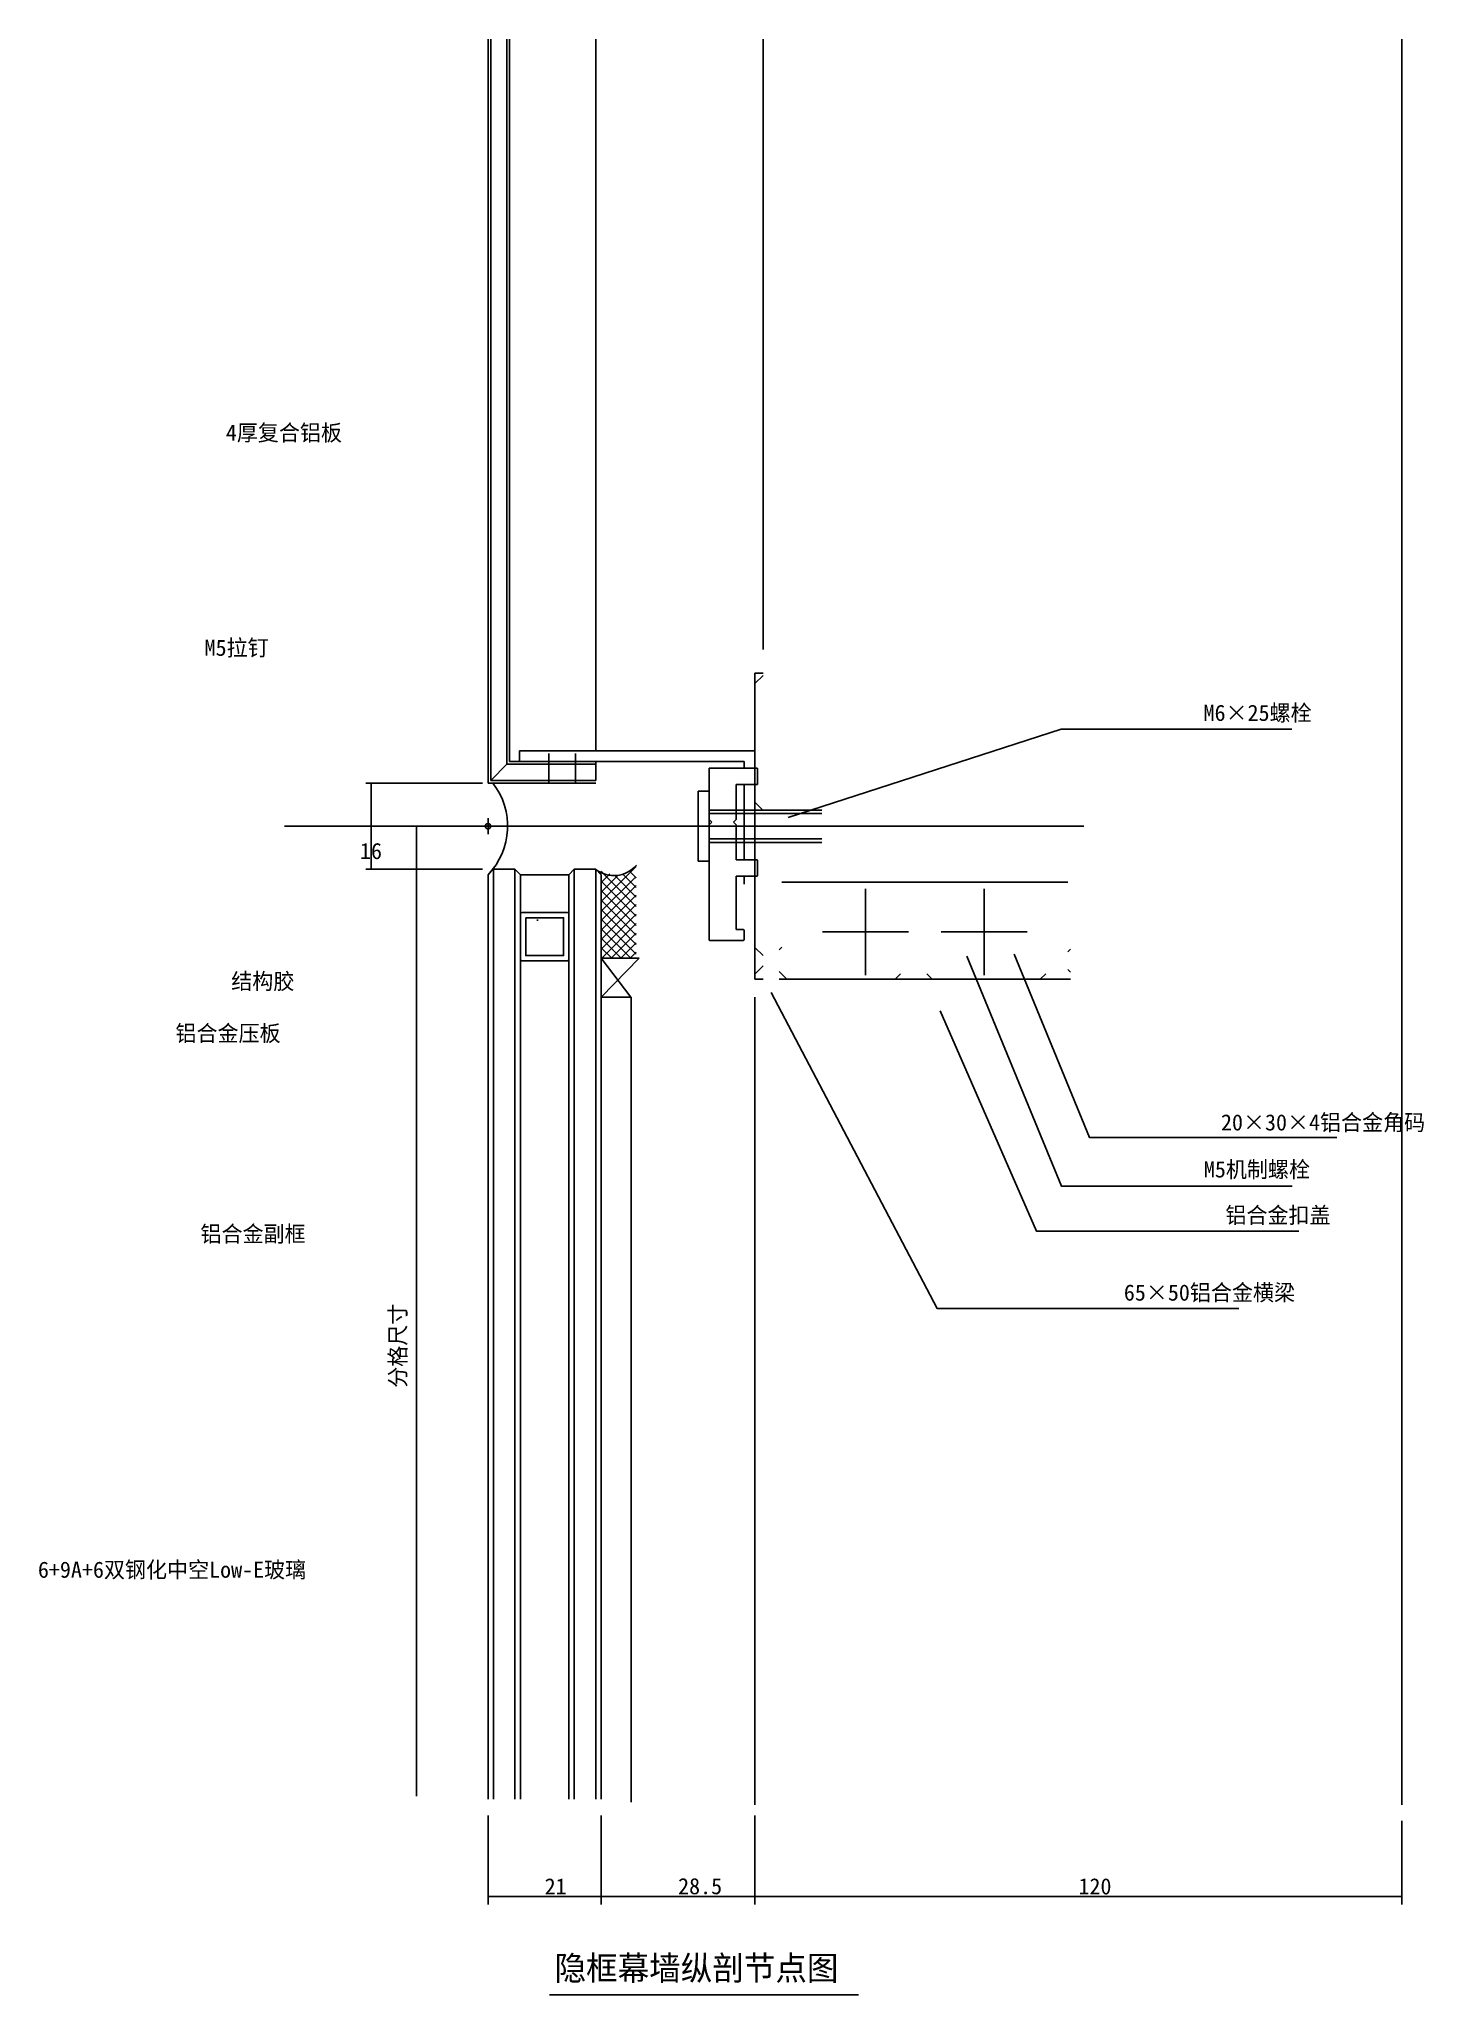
# Model space of a CAD drawing. Header units: metres. Extents: x -2430 to 2560, y 791 to 1154.
# Drawn here: x 2302.9 to 2559.7, y 791.5 to 1154.3 of the extents above.
import ezdxf

# ---------------------------------------------------------------- set-up
doc = ezdxf.new("R2010")
doc.units = ezdxf.units.M
for name, color, linetype in [('1', 1, 'Continuous'), ('2', 2, 'Continuous'), ('3', 5, 'Continuous'), ('4', 4, 'Continuous'), ('ALUMINUM-H', 8, 'Continuous'), ('C18', 4, 'Continuous'), ('Dim', 3, 'Continuous'), ('FRAME', 157, 'Continuous'), ('SMPEN_THICK', 7, 'Continuous'), ('标注1', 2, 'Continuous')]:
    doc.layers.add(name, color=color, linetype=linetype)

# ---------------------------------------------------------------- blocks, each defined once
blk = doc.blocks.new('mp')
at = {"color": 1}
for p, q in [((-1.5, 0), (1.5, 0)), ((0, 1.5), (0, -1.5))]:
    blk.add_line(p, q, dxfattribs=at)
blk.add_circle((0, 0), 0.5, dxfattribs=at)

msp = doc.modelspace()

# ---------------------------------------------------------------- hatches: boundary and pattern name
at = {"layer": '3'}
h = msp.add_hatch(dxfattribs=at)
h.set_pattern_fill('NET', scale=10)
h.paths.add_polyline_path([(2401.17, 999.31), (2401.17, 992.31), (2392.17, 992.31), (2392.17, 999.31)])
h = msp.add_hatch(dxfattribs=at)
h.set_pattern_fill('AR-SAND', scale=0.5)
h.paths.add_polyline_path([(2400.17, 991.31), (2400.17, 984.31), (2393.17, 984.31), (2393.17, 991.31)])
at = {"layer": 'ALUMINUM-H'}
h = msp.add_hatch(dxfattribs=at)
h.set_pattern_fill('ANSI37', scale=6)
h.paths.add_polyline_path([(2437.18, 1011.31), (2437.18, 1036.71), (2436.68, 1036.71), (2435.68, 1036.71), (2435.68, 1011.31)])
h.paths.add_polyline_path([(2436.68, 979.91), (2437.18, 979.91), (2437.18, 1005.31), (2435.68, 1005.31), (2435.68, 979.91)])
h = msp.add_hatch(dxfattribs=at)
h.set_pattern_fill('ANSI37', scale=6)
h.paths.add_polyline_path([(2494.18, 994.21, 0.41), (2493.68, 994.71), (2493.68, 980.91), (2440.68, 980.91), (2440.68, 993.37), (2440.18, 993.37), (2440.18, 979.91), (2494.18, 979.91)])

# ---------------------------------------------------------------- linework, layer by layer
for p, q in [((2397.42, 1016.31), (2397.42, 1021.81)), ((2402.42, 1016.31), (2402.42, 1021.81)), ((2496.69, 1008.31), (2348.44, 1008.31)), ((2386.17, 824.8), (2386.17, 808.24)), ((2407.17, 824.8), (2407.17, 808.24)), ((2407.17, 824.8), (2407.17, 808.24)), ((2435.67, 824.8), (2435.67, 808.24)), ((2555.67, 823.75), (2555.67, 808.24)), ((2435.67, 817.49), (2435.67, 808.24)), ((2407.17, 809.74), (2386.17, 809.74)), ((2407.17, 809.74), (2435.67, 809.74)), ((2555.67, 809.74), (2435.67, 809.74)), ((2397.6, 791.49), (2454.86, 791.49))]:
    msp.add_line(p, q)
at = {"layer": '1'}
for p, q in [((2386.67, 1016.81), (2386.67, 1154.33)), ((2389.67, 1019.81), (2389.67, 1154.33)), ((2389.67, 1019.81), (2386.67, 1016.81)), ((2389.67, 1019.81), (2406.17, 1019.81)), ((2386.67, 1016.81), (2406.17, 1016.81)), ((2440.68, 997.91), (2493.68, 997.91)), ((2440.18, 979.91), (2494.18, 979.91))]:
    msp.add_line(p, q, dxfattribs=at)
at = {"layer": '2'}
for p, q in [((2386.17, 1016.31), (2386.17, 1154.33)), ((2390.17, 1020.31), (2390.17, 1154.33)), ((2406.17, 1022.31), (2406.17, 1154.33)), ((2437.18, 1041.06), (2437.18, 1154.33)), ((2555.67, 1154.33), (2555.67, 826.75)), ((2390.17, 1020.31), (2433.67, 1020.31)), ((2392, 1022.31), (2435.67, 1022.31)), ((2392, 1022.31), (2392, 1020.31)), ((2406.17, 1020.31), (2406.17, 1016.81)), ((2433.67, 1019.06), (2433.67, 1020.31)), ((2386.17, 1016.31), (2406.17, 1016.31)), ((2427.17, 1019.06), (2436.07, 1019.06)), ((2427.17, 1019.06), (2427.17, 1009.56)), ((2432.17, 1015.96), (2432.17, 1009.56)), ((2432.27, 1016.06), (2436.17, 1016.06)), ((2433.67, 1002.06), (2433.67, 1016.06)), ((2436.17, 1016.06), (2436.17, 1018.96)), ((2425.17, 1014.81), (2427.17, 1014.81)), ((2425.17, 1001.81), (2425.17, 1014.81)), ((2427.17, 1001.81), (2427.17, 1014.81)), ((2427.67, 1009.06), (2427.17, 1009.56)), ((2427.67, 1009.06), (2427.17, 1008.56)), ((2431.67, 1009.06), (2432.17, 1009.56)), ((2431.67, 1009.06), (2432.17, 1008.56)), ((2427.17, 987.22), (2427.17, 1008.56)), ((2432.17, 1002.16), (2432.17, 1008.56)), ((2425.17, 1001.81), (2427.17, 1001.81)), ((2432.27, 1002.06), (2436.07, 1002.06)), ((2436.17, 999.16), (2436.17, 1001.96)), ((2432.17, 989.22), (2432.17, 998.96)), ((2432.27, 999.06), (2436.07, 999.06)), ((2433.67, 997.56), (2433.67, 999.06)), ((2427.27, 987.12), (2433.57, 987.12)), ((2432.27, 989.12), (2433.57, 989.12)), ((2433.67, 987.22), (2433.67, 989.02)), ((2412.69, 976.56), (2412.69, 827.25)), ((2435.67, 976.56), (2435.67, 826.75))]:
    msp.add_line(p, q, dxfattribs=at)
for centre, start, end in [((2432.27, 1019.16), 180, 270), ((2432.27, 1015.96), 90, 180), ((2436.07, 1018.96), 0, 90), ((2432.27, 1002.16), 180, 270), ((2436.07, 1001.96), 0, 90), ((2432.27, 998.96), 90, 180), ((2436.07, 999.16), 270, 0), ((2427.27, 987.22), 180, 270), ((2432.27, 989.22), 180, 270), ((2433.57, 989.02), 0, 90), ((2433.57, 987.22), 270, 0)]:
    msp.add_arc(centre, 0.1, start, end, dxfattribs=at)
at = {"layer": '3'}
for p, q in [((2387.17, 1000.31), (2387.17, 827.8)), ((2391.17, 1000.31), (2391.17, 827.8)), ((2402.17, 1000.31), (2402.17, 827.8)), ((2406.17, 1000.31), (2406.17, 827.8))]:
    msp.add_line(p, q, dxfattribs=at)
msp.add_lwpolyline([(2392.47, 992.31), (2400.87, 992.31, -0.41), (2401.17, 992.01), (2401.17, 983.56, -0.41), (2400.92, 983.31), (2392.42, 983.31, -0.41), (2392.17, 983.56), (2392.17, 992.01, -0.41)], format="xyb", close=True, dxfattribs=at)
msp.add_lwpolyline([(2393.17, 991.31), (2400.17, 991.31), (2400.17, 984.31), (2393.17, 984.31)], close=True, dxfattribs=at)
at = {"layer": '4'}
for p, q in [((2448.1, 1011.31), (2427.17, 1011.31)), ((2448.1, 1005.31), (2427.17, 1005.31)), ((2407.01, 999.47), (2407.41, 999.87)), ((2413.67, 993.4), (2407.09, 999.98)), ((2407.17, 994.33), (2413.67, 1000.83)), ((2407.17, 997.87), (2408.78, 999.48)), ((2407.17, 996.1), (2410.23, 999.16)), ((2407.17, 992.56), (2413.43, 998.82)), ((2413.67, 991.63), (2407.17, 998.13)), ((2413.67, 995.17), (2409.68, 999.16)), ((2413.67, 996.93), (2411.19, 999.42)), ((2413.67, 998.7), (2412.4, 999.97)), ((2413.67, 998.7), (2413.55, 998.82)), ((2407.17, 990.8), (2413.67, 997.3)), ((2413.67, 989.86), (2407.17, 996.36)), ((2407.17, 989.03), (2413.67, 995.53)), ((2413.67, 988.09), (2407.17, 994.59)), ((2407.17, 987.26), (2413.67, 993.76)), ((2413.67, 986.33), (2407.17, 992.83)), ((2407.17, 985.49), (2413.67, 991.99)), ((2413.67, 984.56), (2407.17, 991.06)), ((2412.65, 983.81), (2407.17, 989.29)), ((2410.88, 983.81), (2407.17, 987.52)), ((2407.26, 983.81), (2413.67, 990.23)), ((2409.02, 983.81), (2413.67, 988.46)), ((2409.11, 983.81), (2407.17, 985.76)), ((2407.35, 983.81), (2407.17, 983.99)), ((2407.17, 983.81), (2412.67, 976.56)), ((2407.17, 976.56), (2414.17, 983.81)), ((2414.17, 983.81), (2407.17, 983.81)), ((2410.79, 983.81), (2413.67, 986.69)), ((2412.56, 983.81), (2413.67, 984.92)), ((2412.69, 976.56), (2407.17, 976.56))]:
    msp.add_line(p, q, dxfattribs=at)
for centre, radius, start, end in [((2376.82, 1008.31), 12.98, 316.1, 38.05), ((2409.53, 1004.61), 5.46, 232.04, 319.38)]:
    msp.add_arc(centre, radius, start, end, dxfattribs=at)
at = {"layer": 'ALUMINUM-H'}
for p, q in [((2435.67, 1036.71), (2435.67, 1011.31)), ((2435.67, 1036.71), (2437.18, 1036.71)), ((2435.67, 1020.81), (2435.67, 995.81)), ((2448.1, 1010.65), (2427.17, 1010.65)), ((2435.67, 1011.31), (2435.67, 1008.31)), ((2415.67, 1008.31), (2449.1, 1008.31)), ((2448.1, 1005.98), (2427.17, 1005.98)), ((2435.67, 1005.31), (2435.67, 979.91)), ((2435.67, 979.91), (2437.18, 979.91))]:
    msp.add_line(p, q, dxfattribs=at)
at = {"layer": 'C18'}
for p, q in [((2456.18, 980.69), (2456.18, 996.69)), ((2478.18, 980.69), (2478.18, 996.69)), ((2464.18, 988.69), (2448.18, 988.69)), ((2486.18, 988.69), (2470.18, 988.69))]:
    msp.add_line(p, q, dxfattribs=at)
at = {"layer": 'Dim'}
msp.add_line((2372.93, 1008.31), (2372.93, 828.37), dxfattribs=at)
for points in [[(2441.85, 1009.91), (2492.48, 1026.34), (2535.22, 1026.34)], [(2474.99, 984.19), (2492.54, 941.51), (2535.28, 941.51)], [(2483.77, 984.55), (2497.75, 950.55), (2543.61, 950.55)], [(2438.66, 977.48), (2469.44, 918.85), (2525.39, 918.85)], [(2470.03, 974.06), (2487.86, 933.19), (2536.52, 933.19)]]:
    msp.add_lwpolyline(points, dxfattribs=at)
at = {"layer": 'FRAME'}
for p, q in [((2392.17, 999.31), (2392.17, 827.8)), ((2401.17, 999.31), (2401.17, 827.8))]:
    msp.add_line(p, q, dxfattribs=at)
msp.add_lwpolyline([(2407.17, 827.8), (2407.17, 999.31), (2406.17, 1000.31), (2402.17, 1000.31), (2401.17, 999.31), (2392.17, 999.31), (2391.17, 1000.31), (2387.17, 1000.31), (2386.17, 999.31), (2386.17, 827.8)], dxfattribs=at)
at = {"layer": '标注1'}
for p, q in [((2385.17, 1016.31), (2363.48, 1016.31)), ((2364.48, 1000.31), (2364.48, 1016.31)), ((2385.17, 1000.31), (2363.48, 1000.31))]:
    msp.add_line(p, q, dxfattribs=at)

# ---------------------------------------------------------------- block references
at = {"rotation": 270}
msp.add_blockref('mp', (2386.17, 1008.31), dxfattribs=at)

# ---------------------------------------------------------------- texts
at = {"char_height": 3, "attachment_point": 1}
for s, insert in [('\\A1;21', (2396.67, 813.12)), ('\\A1;28.5', (2421.42, 813.16)), ('\\A1;120', (2495.67, 813.13))]:
    msp.add_mtext(s, dxfattribs=dict(at, insert=insert))
at = {"layer": 'Dim'}
for s, p in [('4厚复合铝板', (2337.54, 1079.81)), ('M5拉钉', (2333.6, 1039.92)), ('M6×25螺栓', (2518.87, 1027.84)), ('结构胶', (2338.55, 978.04)), ('铝合金压板', (2328.2, 968.39)), ('20×30×4铝合金角码', (2522.1, 951.86)), ('M5机制螺栓', (2518.93, 943.14)), ('铝合金扣盖', (2522.93, 934.65)), ('铝合金副框', (2332.84, 931.17)), ('65×50铝合金横梁', (2504.09, 920.29)), ('6+9A+6双钢化中空Low-E玻璃', (2302.69, 868.88))]:
    msp.add_text(s, height=3, dxfattribs=at).set_placement(p)
msp.add_text('分格尺寸', height=3, rotation=90, dxfattribs=at).set_placement((2370.92, 904.13))
at = {"layer": 'SMPEN_THICK', "insert": (2398.51, 798.71), "char_height": 4.5, "attachment_point": 1}
msp.add_mtext('隐框幕墙纵剖节点图', dxfattribs=at)
at = {"layer": '标注1', "insert": (2362.42, 1005.21), "char_height": 3, "attachment_point": 1}
msp.add_mtext('\\A1;16', dxfattribs=at)

doc.saveas('drawing.dxf')
